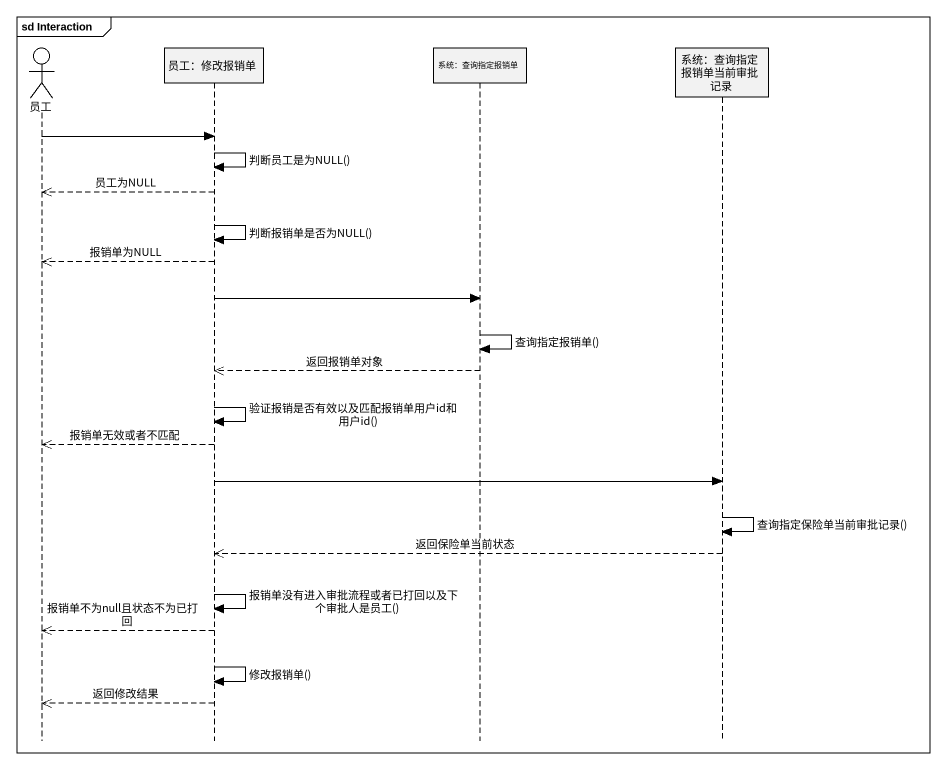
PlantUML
@startuml
mainframe sd Interaction
hide footbox
actor 员工
participant "员工：修改报销单" as 员工_修改报销单
participant "系统：查询指定报销单" as 系统_查询指定报销单
participant "系统：查询指定报销单当前审批记录" as 系统_查询指定报销单当前审批记录

员工 -> 员工_修改报销单
员工_修改报销单 -> 员工_修改报销单 : 判断员工是为NULL()
员工_修改报销单 -->> 员工 : 员工为NULL
员工_修改报销单 -> 员工_修改报销单 : 判断报销单是否为NULL()
员工_修改报销单 -->> 员工 : 报销单为NULL
员工_修改报销单 -> 系统_查询指定报销单
系统_查询指定报销单 -> 系统_查询指定报销单 : 查询指定报销单()
系统_查询指定报销单 -->> 员工_修改报销单 : 返回报销单对象
员工_修改报销单 -> 员工_修改报销单 : 验证报销是否有效以及匹配报销单用户id和用户id()
员工_修改报销单 -->> 员工 : 报销单无效或者不匹配
员工_修改报销单 -> 系统_查询指定报销单当前审批记录
系统_查询指定报销单当前审批记录 -> 系统_查询指定报销单当前审批记录 : 查询指定保险单当前审批记录()
系统_查询指定报销单当前审批记录 -->> 员工_修改报销单 : 返回保险单当前状态
员工_修改报销单 -> 员工_修改报销单 : 报销单没有进入审批流程或者已打回以及下个审批人是员工()
员工_修改报销单 -->> 员工 : 报销单不为null且状态不为已打回
员工_修改报销单 -> 员工_修改报销单 : 修改报销单()
员工_修改报销单 -->> 员工 : 返回修改结果
@enduml
